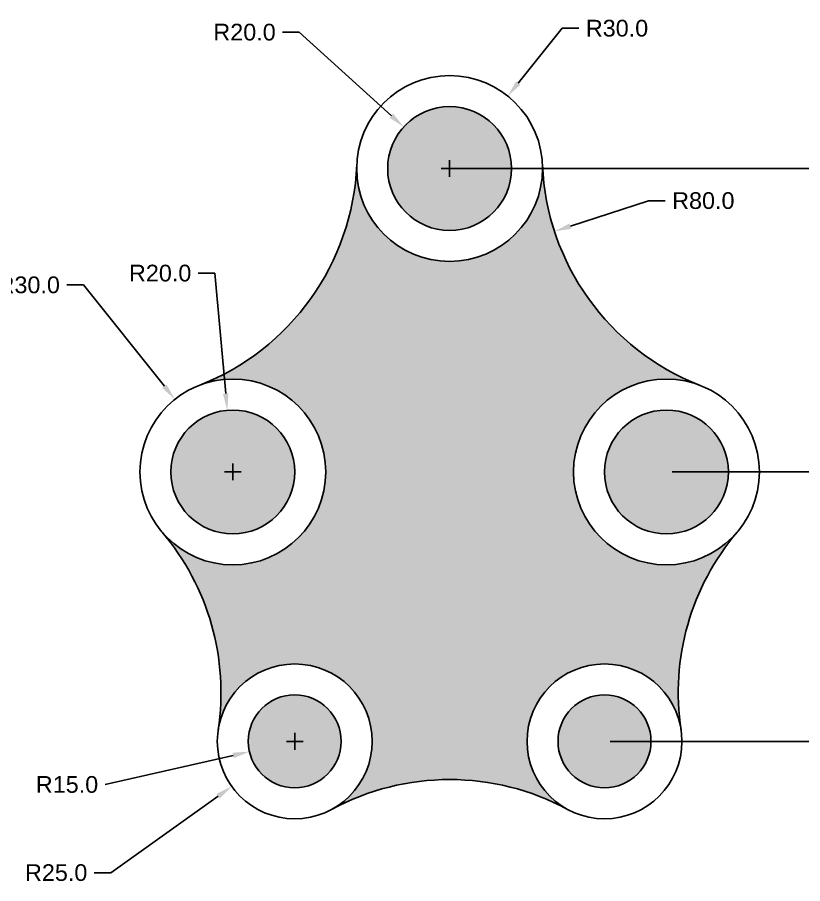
# Model space of a CAD drawing. Header units: inches. Extents: x -29 to 2151, y 0 to 373.
# Drawn here: x 1743.7 to 1997.3, y 93 to 372.8 of the extents above; entities that cross this region are included whole.
import ezdxf

# ---------------------------------------------------------------- set-up
doc = ezdxf.new("R2010")
doc.units = ezdxf.units.IN
doc.header["$MEASUREMENT"] = 0
doc.styles.get("Standard").update_dxf_attribs({"font": 'arial.ttf'})
doc.dimstyles.get("Standard").update_dxf_attribs({"dimscale": 30, "dimtxt": 0.18, "dimasz": 0.18, "dimexe": 0.18, "dimexo": 0.0625, "dimgap": 0.09, "dimtad": 0, "dimtih": 1, "dimtoh": 1, "dimdec": 1, "dimzin": 0, "dimdsep": 46, "dimtxsty": 'Standard', "dimcen": 0.09, "dimadec": 0, "dimazin": 0, "dimtfac": 1, "dimtdec": 1, "dimtofl": 0, "dimtmove": 0, "dimatfit": 3, "dimfxl": 1, "dimtolj": 1, "dimtzin": 0, "dimarcsym": 0})

# ---------------------------------------------------------------- blocks, each defined once
blk = doc.blocks.new('*D32')
at = {"color": 0, "lineweight": -2, "transparency": 16777216}
for p, q in [((1919.65, 369.26), (1905.46, 351.58)), ((1925.05, 369.26), (1919.65, 369.26)), ((1883.3, 321.27), (1883.3, 326.67)), ((1880.6, 323.97), (1886, 323.97))]:
    blk.add_line(p, q, dxfattribs=at)
at = {"color": 0, "transparency": 16777216}
blk.add_solid([(1904.76, 352.14), (1906.16, 351.01), (1902.08, 347.37)], dxfattribs=at)
at = {"layer": 'Defpoints', "color": 0, "transparency": 16777216}
for p in [(1902.08, 347.37), (1883.3, 323.97)]:
    blk.add_point(p, dxfattribs=at)
at = {"color": 0, "transparency": 16777216, "insert": (1937.34, 369.26), "char_height": 5.4, "attachment_point": 5}
blk.add_mtext('\\A1;R30.0', dxfattribs=at)
blk = doc.blocks.new('*D33')
at = {"color": 0, "lineweight": -2, "transparency": 16777216}
for p, q in [((1829.38, 367.99), (1834.78, 367.99)), ((1834.78, 367.99), (1864.49, 341.04)), ((1883.3, 321.27), (1883.3, 326.67)), ((1880.6, 323.97), (1886, 323.97))]:
    blk.add_line(p, q, dxfattribs=at)
at = {"color": 0, "transparency": 16777216}
blk.add_solid([(1865.09, 341.7), (1863.88, 340.37), (1868.49, 337.41)], dxfattribs=at)
at = {"layer": 'Defpoints', "color": 0, "transparency": 16777216}
for p in [(1868.49, 337.41), (1883.3, 323.97)]:
    blk.add_point(p, dxfattribs=at)
at = {"color": 0, "transparency": 16777216, "insert": (1817.09, 367.99), "char_height": 5.4, "attachment_point": 5}
blk.add_mtext('\\A1;R20.0', dxfattribs=at)
blk = doc.blocks.new('*D34')
at = {"color": 0, "lineweight": -2, "transparency": 16777216}
for p, q in [((1759.7, 286.37), (1765.1, 286.37)), ((1765.1, 286.37), (1791.22, 253.64)), ((1813.3, 223.27), (1813.3, 228.67)), ((1810.6, 225.97), (1816, 225.97))]:
    blk.add_line(p, q, dxfattribs=at)
at = {"color": 0, "transparency": 16777216}
blk.add_solid([(1791.92, 254.2), (1790.52, 253.08), (1794.59, 249.42)], dxfattribs=at)
at = {"layer": 'Defpoints', "color": 0, "transparency": 16777216}
for p in [(1794.59, 249.42), (1813.3, 225.97)]:
    blk.add_point(p, dxfattribs=at)
at = {"color": 0, "transparency": 16777216, "insert": (1747.42, 286.37), "char_height": 5.4, "attachment_point": 5}
blk.add_mtext('\\A1;R30.0', dxfattribs=at)
blk = doc.blocks.new('*D35')
at = {"color": 0, "lineweight": -2, "transparency": 16777216}
for p, q in [((1802.14, 290.17), (1807.54, 290.17)), ((1807.54, 290.17), (1811.03, 251.27)), ((1813.3, 223.27), (1813.3, 228.67)), ((1810.6, 225.97), (1816, 225.97))]:
    blk.add_line(p, q, dxfattribs=at)
at = {"color": 0, "transparency": 16777216}
blk.add_solid([(1811.93, 251.35), (1810.13, 251.19), (1811.51, 245.89)], dxfattribs=at)
at = {"layer": 'Defpoints', "color": 0, "transparency": 16777216}
for p in [(1811.51, 245.89), (1813.3, 225.97)]:
    blk.add_point(p, dxfattribs=at)
at = {"color": 0, "transparency": 16777216, "insert": (1789.85, 290.17), "char_height": 5.4, "attachment_point": 5}
blk.add_mtext('\\A1;R20.0', dxfattribs=at)
blk = doc.blocks.new('*D36')
at = {"color": 0, "lineweight": -2, "transparency": 16777216}
for p, q in [((1833.3, 136.27), (1833.3, 141.67)), ((1830.6, 138.97), (1836, 138.97)), ((1772.07, 125.02), (1813.41, 134.44))]:
    blk.add_line(p, q, dxfattribs=at)
at = {"color": 0, "transparency": 16777216}
blk.add_solid([(1813.21, 135.32), (1813.61, 133.56), (1818.68, 135.64)], dxfattribs=at)
at = {"layer": 'Defpoints', "color": 0, "transparency": 16777216}
for p in [(1833.3, 138.97), (1818.68, 135.64)]:
    blk.add_point(p, dxfattribs=at)
at = {"color": 0, "transparency": 16777216, "insert": (1759.78, 125.02), "char_height": 5.4, "attachment_point": 5}
blk.add_mtext('\\A1;R15.0', dxfattribs=at)
blk = doc.blocks.new('*D37')
at = {"color": 0, "lineweight": -2, "transparency": 16777216}
for p, q in [((1833.3, 136.27), (1833.3, 141.67)), ((1830.6, 138.97), (1836, 138.97)), ((1773.97, 96.55), (1808.57, 121.29)), ((1768.57, 96.55), (1773.97, 96.55))]:
    blk.add_line(p, q, dxfattribs=at)
at = {"color": 0, "transparency": 16777216}
blk.add_solid([(1808.05, 122.02), (1809.09, 120.56), (1812.96, 124.43)], dxfattribs=at)
at = {"layer": 'Defpoints', "color": 0, "transparency": 16777216}
for p in [(1833.3, 138.97), (1812.96, 124.43)]:
    blk.add_point(p, dxfattribs=at)
at = {"color": 0, "transparency": 16777216, "insert": (1756.28, 96.55), "char_height": 5.4, "attachment_point": 5}
blk.add_mtext('\\A1;R25.0', dxfattribs=at)
blk = doc.blocks.new('*D38')
at = {"color": 0, "lineweight": -2, "transparency": 16777216}
for p, q in [((1947.52, 313.58), (1922.28, 305.35)), ((1952.92, 313.58), (1947.52, 313.58))]:
    blk.add_line(p, q, dxfattribs=at)
at = {"color": 0, "transparency": 16777216}
blk.add_solid([(1922, 306.2), (1922.56, 304.49), (1917.15, 303.67)], dxfattribs=at)
at = {"layer": 'Defpoints', "color": 0, "transparency": 16777216}
for p in [(1993.21, 328.48), (1917.15, 303.67)]:
    blk.add_point(p, dxfattribs=at)
at = {"color": 0, "transparency": 16777216, "insert": (1965.21, 313.58), "char_height": 5.4, "attachment_point": 5}
blk.add_mtext('\\A1;R80.0', dxfattribs=at)
blk = doc.blocks.new('*D39')
at = {"color": 0, "lineweight": -2, "transparency": 16777216}
for p, q in [((1885.18, 323.97), (2023.31, 323.97)), ((2017.91, 318.57), (2017.91, 280.43)), ((2017.91, 231.37), (2017.91, 269.51)), ((1955.18, 225.97), (2023.31, 225.97))]:
    blk.add_line(p, q, dxfattribs=at)
at = {"color": 0, "transparency": 16777216}
for points in [[(2017.01, 318.57), (2018.81, 318.57), (2017.91, 323.97)], [(2017.01, 231.37), (2018.81, 231.37), (2017.91, 225.97)]]:
    blk.add_solid(points, dxfattribs=at)
at = {"layer": 'Defpoints', "color": 0, "transparency": 16777216}
for p in [(1883.3, 323.97), (1953.3, 225.97), (2017.91, 225.97)]:
    blk.add_point(p, dxfattribs=at)
at = {"color": 0, "transparency": 16777216, "insert": (2017.91, 274.97), "char_height": 5.4, "attachment_point": 5}
blk.add_mtext('\\A1;98.0', dxfattribs=at)
blk = doc.blocks.new('*D40')
at = {"color": 0, "lineweight": -2, "transparency": 16777216}
for p, q in [((1955.18, 225.97), (2022.68, 225.97)), ((2017.28, 220.57), (2017.28, 187.93)), ((2017.28, 144.37), (2017.28, 177.01)), ((1935.18, 138.97), (2022.68, 138.97))]:
    blk.add_line(p, q, dxfattribs=at)
at = {"color": 0, "transparency": 16777216}
for points in [[(2016.38, 220.57), (2018.18, 220.57), (2017.28, 225.97)], [(2016.38, 144.37), (2018.18, 144.37), (2017.28, 138.97)]]:
    blk.add_solid(points, dxfattribs=at)
at = {"layer": 'Defpoints', "color": 0, "transparency": 16777216}
for p in [(1953.3, 225.97), (1933.3, 138.97), (2017.28, 138.97)]:
    blk.add_point(p, dxfattribs=at)
at = {"color": 0, "transparency": 16777216, "insert": (2017.28, 182.47), "char_height": 5.4, "attachment_point": 5}
blk.add_mtext('\\A1;87.0', dxfattribs=at)

msp = doc.modelspace()

# ---------------------------------------------------------------- hatches: boundary and pattern name
at = {"true_color": 0xf26722}
h = msp.add_hatch(color=30, dxfattribs=at)
h.dxf.hatch_style = 1
h.paths.add_polyline_path([(1863.3, 323.97, 1), (1903.3, 323.97, 1)])
h.paths.add_polyline_path([(1833.3, 225.97, 1), (1793.3, 225.97, 1)])
h.paths.add_polyline_path([(1933.3, 225.97, 1), (1973.3, 225.97, 1)])
h.paths.add_polyline_path([(1918.3, 138.97, 1), (1948.3, 138.97, 1)])
h.paths.add_polyline_path([(1818.3, 138.97, 1), (1848.3, 138.97, 1)])
at = {"true_color": 0x139b48}
h = msp.add_hatch(color=114, dxfattribs=at)
h.dxf.hatch_style = 1
h.paths.add_polyline_path([(1913.28, 325.2, -0.010243), (1913.3, 323.97, -1), (1853.3, 323.97, -0.010243), (1853.33, 325.2, -0.29802), (1802.42, 253.93, -0.527642), (1843.3, 225.97, -0.697828), (1790.44, 206.54, -0.217106), (1808.58, 142.72, -0.927387), (1858.3, 138.97, -0.275273), (1845.21, 116.99, -0.253381), (1921.4, 116.99, -0.275273), (1908.3, 138.97, -0.927387), (1958.02, 142.72, -0.217106), (1976.16, 206.54, -0.697828), (1923.3, 225.97, -0.527642), (1964.18, 253.93, -0.29802)])

# ---------------------------------------------------------------- linework, layer by layer
for centre, radius in [((1883.3, 323.97), 30), ((1883.3, 323.97), 20), ((1813.3, 225.97), 30), ((1953.3, 225.97), 30), ((1813.3, 225.97), 20), ((1953.3, 225.97), 20), ((1833.3, 138.97), 25), ((1933.3, 138.97), 25), ((1833.3, 138.97), 15), ((1933.3, 138.97), 15)]:
    msp.add_circle(centre, radius)
for centre, start, end in [((1773.39, 328.48), 291.2721, 357.6526), ((1993.21, 328.48), 182.3474, 248.7279), ((1729.49, 154.73), 351.3697, 40.3663), ((2037.11, 154.73), 139.6337, 188.6303), ((1883.3, 46.64), 61.5631, 118.4369)]:
    msp.add_arc(centre, 80, start, end)

# ---------------------------------------------------------------- dimensions: what is measured, and where the dimension line sits
for center, mpoint, picture, middle in [((1883.3, 323.97), (1902.08, 347.37), '*D32', (1937.34, 369.26)), ((1883.3, 323.97), (1868.49, 337.41), '*D33', (1817.09, 367.99)), ((1993.21, 328.48), (1917.15, 303.67), '*D38', (1965.21, 313.58)), ((1813.3, 225.97), (1811.51, 245.89), '*D35', (1789.85, 290.17)), ((1813.3, 225.97), (1794.59, 249.42), '*D34', (1747.42, 286.37)), ((1833.3, 138.97), (1812.96, 124.43), '*D37', (1756.28, 96.55)), ((1833.3, 138.97), (1818.68, 135.64), '*D36', (1772.07, 125.02))]:
    dim = msp.add_radius_dim(center=center, mpoint=mpoint, dimstyle='Standard')
    dim.commit()
    dim.dimension.update_dxf_attribs({"geometry": picture, "text_midpoint": middle, "dimtype": 164})
for base, p1, p2, picture, middle in [((2017.91, 225.97), (1883.3, 323.97), (1953.3, 225.97), '*D39', (2017.91, 274.97)), ((2017.28, 138.97), (1953.3, 225.97), (1933.3, 138.97), '*D40', (2017.28, 182.47))]:
    dim = msp.add_linear_dim(base=base, p1=p1, p2=p2, angle=90, dimstyle='Standard')
    dim.commit()
    dim.dimension.update_dxf_attribs({"geometry": picture, "text_midpoint": middle})

doc.saveas('drawing.dxf')
